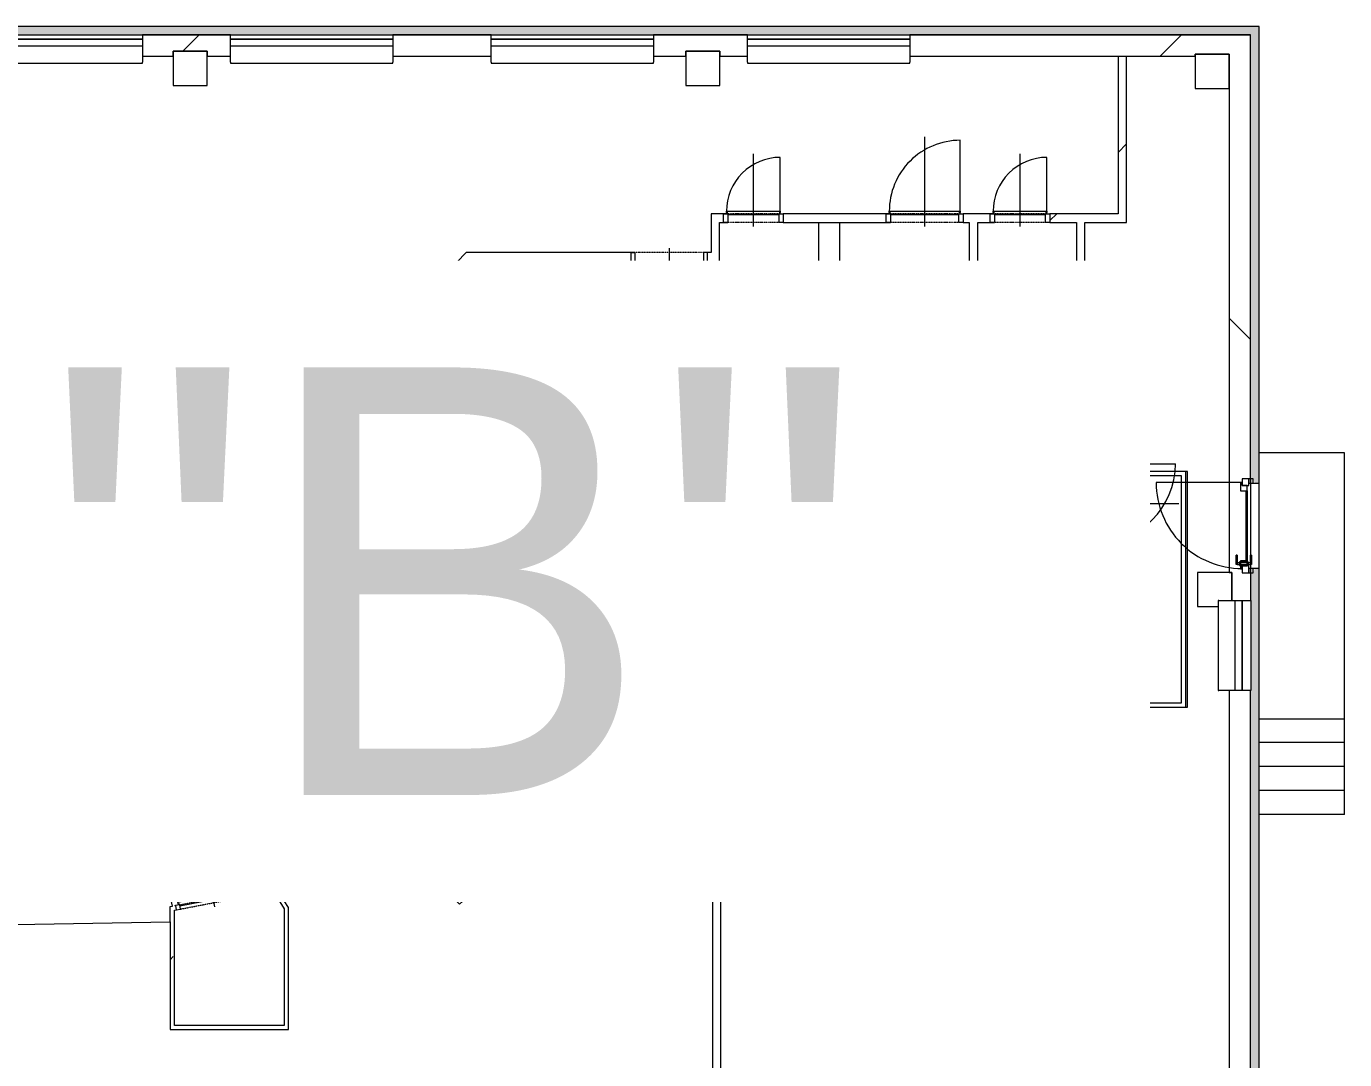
# Model space of a CAD drawing. Header units: millimetres. Extents: x -17526 to 472153, y -45352 to 20466.
# Drawn here: x 69983 to 85408, y -4219 to 7864 of the extents above; entities that cross this region are included whole.
import ezdxf

# ---------------------------------------------------------------- set-up
doc = ezdxf.new("R2010")
doc.units = ezdxf.units.MM
doc.linetypes.add('Čerchovaná se dvěma tečkami', pattern=[2.59, 1, -0.53, 0, -0.53, 0, -0.53])
for name, color, linetype, lineweight in [('A-AREA', 32, 'Continuous', 9), ('A-DOOR', 31, 'Continuous', 9), ('A-DOOR-FRAM', 31, 'Continuous', 9), ('A-FLOR', 192, 'Continuous', 9), ('A-FLOR-HRAL', 11, 'Continuous', 9), ('A-GENM', 13, 'Continuous', 9), ('A-GLAZ', 151, 'Continuous', 9), ('A-GLAZ-SILL', 1, 'Continuous', 9), ('A-WALL', 113, 'Continuous', 9), ('A-WALL-PATT', 111, 'Continuous', 9), ('G-ANNO-TEXT', 231, 'Continuous', 9), ('I-FURN', 30, 'Continuous', 9), ('S-COLS', 52, 'Continuous', 9), ('S-STRS', 31, 'Continuous', 9), ('S-STRS-MBND', 31, 'Continuous', 9)]:
    doc.layers.add(name, color=color, linetype=linetype, lineweight=lineweight)
doc.styles.add('Arial', font='arial.ttf', dxfattribs={"height": 5000})
pattern_1 = [(45, (0, 0), (-7184.2, 7184.2), []), (45, (2874, 0), (-7184.2, 7184.2), []), (45, (8621, 0), (-4310.5, 10057.9), [4064, -2032, 67.06, -1964.94])]
pattern_2 = [(45, (0, 0), (-4242.64, 4242.64), [])]
pattern_3 = [(45, (0, 0), (-7184.2, 7184.2), []), (45, (2874, -3e-12), (-7184.2, 7184.2), []), (45, (8621, -7e-12), (-4310.5, 10057.9), [4064, -2032, 67.06, -1964.94])]

# ---------------------------------------------------------------- blocks, each defined once
blk = doc.blocks.new('OKNO_2k_ - OKNO_2k_1900x1400-1963744-Mapka _ závislý 3')
at = {"layer": 'A-GLAZ'}
for p, q in [((-950, 126), (950, 126)), ((-950, 75), (-950, 126)), ((950, 75), (-950, 75)), ((-950, 75), (950, 75)), ((-950, -5), (-950, 75)), ((950, 126), (950, 75)), ((950, 75), (950, -5)), ((950, -5), (-950, -5))]:
    blk.add_line(p, q, dxfattribs=at)
blk = doc.blocks.new('Betonový čtvercový sloup - 400 x 400-2030943-Mapka _ závislý 3')
at = {"layer": 'S-COLS'}
h = blk.add_hatch(dxfattribs=at)
h.set_pattern_fill('FP_64', color=256, style=0, pattern_type=2)
h.set_pattern_definition([(45, (-77898, -1279), (-7184.2, 7184.2), []), (45, (-75025, -1279), (-7184.2, 7184.2), []), (45, (-69277, -1279), (-4310.5, 10057.9), [4064, -2032, 67.06, -1964.94])])
h.paths.add_polyline_path([(200, -200), (200, 200), (-200, 200), (-200, -200)])
for p, q in [((200, 200), (-200, 200)), ((-200, 200), (-200, -200)), ((200, -200), (200, 200)), ((-200, -200), (200, -200))]:
    blk.add_line(p, q, dxfattribs=at)
blk = doc.blocks.new('Betonový čtvercový sloup - 400 x 400-V6-Mapka _ závislý 3')
at = {"layer": 'S-COLS'}
h = blk.add_hatch(dxfattribs=at)
h.set_pattern_fill('FP_65', color=256, style=0, pattern_type=2)
h.set_pattern_definition([(45, (-71899, -1279), (-7184.2, 7184.2), []), (45, (-69026, -1279), (-7184.2, 7184.2), []), (45, (-63278, -1279), (-4310.5, 10057.9), [4064, -2032, 67.06, -1964.94])])
h.paths.add_polyline_path([(200, -200), (200, 200), (-200, 200), (-200, -200)])
for p, q in [((200, 200), (-200, 200)), ((-200, 200), (-200, -200)), ((200, -200), (200, 200)), ((-200, -200), (200, -200))]:
    blk.add_line(p, q, dxfattribs=at)
blk = doc.blocks.new('OKNO_1k - OKNO_1k_900x550-2034296-Mapka _ závislý 3')
at = {"layer": 'A-GLAZ'}
for p, q in [((-525, 126), (525, 126)), ((-525, 25), (-525, 126)), ((525, 25), (-525, 25)), ((-525, 25), (525, 25)), ((-525, -55), (-525, 25)), ((525, 126), (525, 25)), ((525, 25), (525, -55)), ((525, -55), (-525, -55))]:
    blk.add_line(p, q, dxfattribs=at)
blk = doc.blocks.new('parapet s nosem_vnitní - parapet s nosem_vnitní-1688577-Mapka _ závislý 3')
at = {"layer": 'A-GENM'}
for p, q in [((-525, -190), (-525, 0)), ((525, 0), (525, -190)), ((-525, -190), (-525, -200)), ((-525, -200), (525, -200)), ((-525, -200), (525, -200)), ((525, -200), (525, -190))]:
    blk.add_line(p, q, dxfattribs=at)
blk = doc.blocks.new('parapet s nosem_vnitní - parapet s nosem_vnitní-1349022-Mapka _ závislý 3')
at = {"layer": 'A-GENM'}
for p, q in [((-950, -190), (-950, 0)), ((950, 0), (950, -190)), ((-950, -190), (-950, -200)), ((-950, -200), (950, -200)), ((-950, -200), (950, -200)), ((950, -200), (950, -190))]:
    blk.add_line(p, q, dxfattribs=at)
blk = doc.blocks.new('OKNO_dvere vchod_1k_nadsvetlik - vstupni dvere 1000_2200-1689678-Mapka _ závislý 3')
at = {"layer": 'A-GLAZ'}
for p, q in [((-990, -20), (-1040, -20)), ((-1040, -20), (-1040, -71)), ((-1040, -70), (-1040, -150)), ((-960, -70), (-1040, -70)), ((-1040, -71), (-990, -71)), ((-1040, -150), (-960, -150)), ((-995, -150), (-995, -1155)), ((-960, -150), (-995, -150)), ((-995, -150), (-995, -170)), ((-990, -71), (-990, -20)), ((-960, -150), (-960, -70)), ((-960, -90), (-960, -150)), ((-900, -90), (-960, -90)), ((-900, -170), (-900, -90)), ((-900, -90), (-80, -90)), ((-147, -40), (-37, -40)), ((-37, -40), (-147, -40)), ((-147, -53), (-147, -40)), ((-147, -40), (-147, -53)), ((-147, -53), (-37, -53)), ((-37, -53), (-147, -53)), ((-20, -90), (-80, -90)), ((-80, -90), (-80, -170)), ((-70, -80), (-70, -180)), ((-24, -80), (-70, -80)), ((-24, -80), (-70, -80)), ((-24, -80), (-70, -80)), ((-24, -80), (-70, -80)), ((-57, -53), (-57, -207)), ((-37, -53), (-57, -53)), ((-37, -53), (-57, -53)), ((-51, -80), (-43, -80)), ((-51, -80), (-43, -80)), ((-37, -40), (-37, -53)), ((-37, -40), (-37, -53)), ((-37, -207), (-37, -53)), ((-24, -180), (-24, -80)), ((-24, -180), (-24, -151)), ((60, -70), (-20, -70)), ((-20, -70), (-20, -150)), ((-20, -150), (-20, -90)), ((-20, -150), (60, -150)), ((15, -150), (-20, -150)), ((60, -20), (10, -20)), ((10, -20), (10, -71)), ((10, -71), (60, -71)), ((15, -170), (15, -150)), ((60, -71), (60, -20)), ((60, -150), (60, -70)), ((-995, -170), (-900, -170)), ((-147, -207), (-37, -207)), ((-37, -207), (-147, -207)), ((-147, -207), (-147, -220)), ((-147, -220), (-147, -207)), ((-147, -220), (-37, -220)), ((-37, -220), (-147, -220)), ((-80, -170), (15, -170)), ((-70, -180), (-24, -180)), ((-70, -180), (-24, -180)), ((-70, -180), (-24, -180)), ((-70, -180), (-24, -180)), ((-57, -207), (-37, -207)), ((-57, -207), (-37, -207)), ((-43, -180), (-51, -180)), ((-43, -180), (-51, -180)), ((-37, -207), (-37, -220)), ((-37, -207), (-37, -220))]:
    blk.add_line(p, q, dxfattribs=at)
blk.add_arc((-995, -150), 1005, 270, 0, dxfattribs=at)
at = {"layer": 'A-GLAZ-SILL'}
blk.add_line((-1040, -50), (60, -50), dxfattribs=at)
blk = doc.blocks.new('DVERE_1k_oblozka - DD03_01_600x1970_koupelna-2058719-Mapka _ závislý 3')
at = {"layer": 'A-DOOR'}
for p, q in [((-315, 47), (-315, 707)), ((0, -103), (0, 747)), ((-300, 47), (-350, 47)), ((-350, 47), (-350, -53)), ((315, 77), (-315, 77)), ((-315, 77), (-315, 62)), ((-315, 62), (-300, 62)), ((-300, -53), (-300, 47)), ((-300, 37), (300, 37)), ((205, 77), (-205, 77)), ((300, 62), (315, 62)), ((350, 47), (300, 47)), ((300, 47), (300, -53)), ((315, 62), (315, 77)), ((315, 77), (315, 47)), ((350, -53), (350, 47)), ((-350, -53), (-300, -53)), ((300, -53), (350, -53))]:
    blk.add_line(p, q, dxfattribs=at)
at = {"layer": 'A-DOOR', "linetype": 'Čerchovaná se dvěma tečkami'}
for p, q in [((-300, 47), (300, 47)), ((-300, -53), (300, -53))]:
    blk.add_line(p, q, dxfattribs=at)
at = {"layer": 'A-DOOR'}
blk.add_arc((-315, 77), 630, 360, 90, dxfattribs=at)
at = {"layer": 'A-DOOR-FRAM'}
for p, q in [((-300, 47), (-350, 47)), ((-300, -53), (-300, 47)), ((300, 47), (300, -53)), ((300, 47), (350, 47)), ((-350, -53), (-300, -53)), ((350, -53), (300, -53))]:
    blk.add_line(p, q, dxfattribs=at)
blk = doc.blocks.new('DVERE_1k_oblozka - DD03_01_600x1970_koupelna-2058716-Mapka _ závislý 3')
at = {"layer": 'A-DOOR'}
for p, q in [((-350, 53), (-300, 53)), ((-350, -47), (-350, 53)), ((-300, 53), (-300, -47)), ((0, 103), (0, -747)), ((300, 53), (350, 53)), ((300, -47), (300, 53)), ((350, 53), (350, -47)), ((-300, -47), (-350, -47)), ((-315, -47), (-315, -707)), ((-315, -62), (-300, -62)), ((-315, -77), (-315, -62)), ((315, -77), (-315, -77)), ((-300, -37), (300, -37)), ((205, -77), (-205, -77)), ((350, -47), (300, -47)), ((300, -62), (315, -62)), ((315, -77), (315, -47)), ((315, -62), (315, -77))]:
    blk.add_line(p, q, dxfattribs=at)
at = {"layer": 'A-DOOR', "linetype": 'Čerchovaná se dvěma tečkami'}
for p, q in [((-300, 53), (300, 53)), ((-300, -47), (300, -47))]:
    blk.add_line(p, q, dxfattribs=at)
at = {"layer": 'A-DOOR'}
blk.add_arc((-315, -77), 630, 270, 0, dxfattribs=at)
at = {"layer": 'A-DOOR-FRAM'}
for p, q in [((-350, 53), (-300, 53)), ((-300, 53), (-300, -47)), ((300, -47), (300, 53)), ((350, 53), (300, 53)), ((-300, -47), (-350, -47)), ((300, -47), (350, -47))]:
    blk.add_line(p, q, dxfattribs=at)
blk = doc.blocks.new('DVERE_1k_oblozka - DD03_01_900x1970-2058718-Mapka _ závislý 3')
at = {"layer": 'A-DOOR'}
for p, q in [((-465, 47), (-465, 1007)), ((0, -103), (0, 1047)), ((-450, 47), (-500, 47)), ((-500, 47), (-500, -53)), ((465, 77), (-465, 77)), ((-465, 77), (-465, 62)), ((-465, 62), (-450, 62)), ((-450, -53), (-450, 47)), ((-450, 37), (450, 37)), ((355, 77), (-355, 77)), ((450, 62), (465, 62)), ((500, 47), (450, 47)), ((450, 47), (450, -53)), ((465, 62), (465, 77)), ((465, 77), (465, 47)), ((500, -53), (500, 47)), ((-500, -53), (-450, -53)), ((450, -53), (500, -53))]:
    blk.add_line(p, q, dxfattribs=at)
at = {"layer": 'A-DOOR', "linetype": 'Čerchovaná se dvěma tečkami'}
for p, q in [((-450, 47), (450, 47)), ((-450, -53), (450, -53))]:
    blk.add_line(p, q, dxfattribs=at)
at = {"layer": 'A-DOOR'}
blk.add_arc((-465, 77), 930, 360, 90, dxfattribs=at)
at = {"layer": 'A-DOOR-FRAM'}
for p, q in [((-450, 47), (-500, 47)), ((-450, -53), (-450, 47)), ((450, 47), (450, -53)), ((450, 47), (500, 47)), ((-500, -53), (-450, -53)), ((500, -53), (450, -53))]:
    blk.add_line(p, q, dxfattribs=at)
blk = doc.blocks.new('DVERE_1k_oblozka - DD03_01_800x1970_koupelna-1930961-Mapka _ závislý 3')
at = {"layer": 'A-DOOR'}
for p, q in [((-415, 72), (-415, 932)), ((0, -128), (0, 972)), ((-400, 72), (-450, 72)), ((-450, 72), (-450, -78)), ((415, 102), (-415, 102)), ((-415, 102), (-415, 87)), ((-415, 87), (-400, 87)), ((-400, -78), (-400, 72)), ((-400, 62), (400, 62)), ((305, 102), (-305, 102)), ((400, 87), (415, 87)), ((450, 72), (400, 72)), ((400, 72), (400, -78)), ((415, 87), (415, 102)), ((415, 102), (415, 72)), ((450, -78), (450, 72)), ((-450, -78), (-400, -78)), ((400, -78), (450, -78))]:
    blk.add_line(p, q, dxfattribs=at)
at = {"layer": 'A-DOOR', "linetype": 'Čerchovaná se dvěma tečkami'}
for p, q in [((-400, 72), (400, 72)), ((-400, -78), (400, -78))]:
    blk.add_line(p, q, dxfattribs=at)
at = {"layer": 'A-DOOR'}
blk.add_arc((-415, 102), 830, 360, 90, dxfattribs=at)
at = {"layer": 'A-DOOR-FRAM'}
for p, q in [((-400, 72), (-450, 72)), ((-400, -78), (-400, 72)), ((400, 72), (400, -78)), ((400, 72), (450, 72)), ((-450, -78), (-400, -78)), ((450, -78), (400, -78))]:
    blk.add_line(p, q, dxfattribs=at)
blk = doc.blocks.new('DVERE_1k_oblozka - DD03_01_600x1970_koupelna-2058720-Mapka _ závislý 3')
at = {"layer": 'A-DOOR'}
for p, q in [((0, -128), (0, 772)), ((-315, 72), (-315, 732)), ((-300, 72), (-350, 72)), ((-350, 72), (-350, -78)), ((315, 102), (-315, 102)), ((-315, 102), (-315, 87)), ((-315, 87), (-300, 87)), ((-300, -78), (-300, 72)), ((-300, 62), (300, 62)), ((205, 102), (-205, 102)), ((300, 87), (315, 87)), ((350, 72), (300, 72)), ((300, 72), (300, -78)), ((315, 87), (315, 102)), ((315, 102), (315, 72)), ((350, -78), (350, 72)), ((-350, -78), (-300, -78)), ((300, -78), (350, -78))]:
    blk.add_line(p, q, dxfattribs=at)
at = {"layer": 'A-DOOR', "linetype": 'Čerchovaná se dvěma tečkami'}
for p, q in [((-300, 72), (300, 72)), ((-300, -78), (300, -78))]:
    blk.add_line(p, q, dxfattribs=at)
at = {"layer": 'A-DOOR'}
blk.add_arc((-315, 102), 630, 360, 90, dxfattribs=at)
at = {"layer": 'A-DOOR-FRAM'}
for p, q in [((-300, 72), (-350, 72)), ((-300, -78), (-300, 72)), ((300, 72), (300, -78)), ((300, 72), (350, 72)), ((-350, -78), (-300, -78)), ((350, -78), (300, -78))]:
    blk.add_line(p, q, dxfattribs=at)
blk = doc.blocks.new('DVERE_1k_oblozka - DD03_01_800x1970_koupelna-2058714-Mapka _ závislý 3')
at = {"layer": 'A-DOOR'}
for p, q in [((0, -103), (0, 947)), ((-415, 47), (-415, 907)), ((-400, 47), (-450, 47)), ((-450, 47), (-450, -53)), ((415, 77), (-415, 77)), ((-415, 77), (-415, 62)), ((-415, 62), (-400, 62)), ((-400, -53), (-400, 47)), ((-400, 37), (400, 37)), ((305, 77), (-305, 77)), ((400, 62), (415, 62)), ((450, 47), (400, 47)), ((400, 47), (400, -53)), ((415, 62), (415, 77)), ((415, 77), (415, 47)), ((450, -53), (450, 47)), ((-450, -53), (-400, -53)), ((400, -53), (450, -53))]:
    blk.add_line(p, q, dxfattribs=at)
at = {"layer": 'A-DOOR', "linetype": 'Čerchovaná se dvěma tečkami'}
for p, q in [((-400, 47), (400, 47)), ((-400, -53), (400, -53))]:
    blk.add_line(p, q, dxfattribs=at)
at = {"layer": 'A-DOOR'}
blk.add_arc((-415, 77), 830, 360, 90, dxfattribs=at)
at = {"layer": 'A-DOOR-FRAM'}
for p, q in [((-400, 47), (-450, 47)), ((-400, -53), (-400, 47)), ((400, 47), (400, -53)), ((400, 47), (450, 47)), ((-450, -53), (-400, -53)), ((450, -53), (400, -53))]:
    blk.add_line(p, q, dxfattribs=at)
blk = doc.blocks.new('DVERE_1k_oblozka - DD03_01_800x1970_koupelna-2058717-Mapka _ závislý 3')
at = {"layer": 'A-DOOR'}
for p, q in [((-450, 53), (-400, 53)), ((-450, -47), (-450, 53)), ((-400, 53), (-400, -47)), ((0, 103), (0, -947)), ((400, 53), (450, 53)), ((400, -47), (400, 53)), ((450, 53), (450, -47)), ((-400, -47), (-450, -47)), ((-415, -47), (-415, -907)), ((-415, -62), (-400, -62)), ((-415, -77), (-415, -62)), ((415, -77), (-415, -77)), ((-400, -37), (400, -37)), ((305, -77), (-305, -77)), ((450, -47), (400, -47)), ((400, -62), (415, -62)), ((415, -77), (415, -47)), ((415, -62), (415, -77))]:
    blk.add_line(p, q, dxfattribs=at)
at = {"layer": 'A-DOOR', "linetype": 'Čerchovaná se dvěma tečkami'}
for p, q in [((-400, 53), (400, 53)), ((-400, -47), (400, -47))]:
    blk.add_line(p, q, dxfattribs=at)
at = {"layer": 'A-DOOR'}
blk.add_arc((-415, -77), 830, 270, 0, dxfattribs=at)
at = {"layer": 'A-DOOR-FRAM'}
for p, q in [((-450, 53), (-400, 53)), ((-400, 53), (-400, -47)), ((400, -47), (400, 53)), ((450, 53), (400, 53)), ((-400, -47), (-450, -47)), ((400, -47), (450, -47))]:
    blk.add_line(p, q, dxfattribs=at)
blk = doc.blocks.new('Typ horního madla - Horní madlo_Vnitřní_-2021735-Mapka _ závislý 3')
at = {"layer": 'A-FLOR-HRAL'}
for p, q in [((81250, 2608), (81250, 2658)), ((82650, 2658), (81250, 2658)), ((83549, 2658), (82650, 2658)), ((83549, -97), (83549, 2658)), ((82650, 2608), (81250, 2608)), ((83499, 2608), (82650, 2608)), ((83499, -47), (83499, 2608)), ((78696, -47), (78696, -97)), ((78696, -47), (80352, -47)), ((78696, -97), (80375, -97)), ((80375, -97), (80352, -47)), ((80352, -47), (82336, -47)), ((80375, -97), (82336, -97)), ((82336, -47), (83499, -47)), ((82336, -97), (83549, -97))]:
    blk.add_line(p, q, dxfattribs=at)
blk = doc.blocks.new('Typ horního madla - Horní madlo_Vnitřní_-2021751-Mapka _ závislý 3')
at = {"layer": 'A-FLOR-HRAL'}
for p, q in [((80970, 1459), (80970, 1509)), ((82295, 1509), (80970, 1509)), ((82295, 1459), (80970, 1459)), ((82420, 1509), (82295, 1509)), ((82370, 1459), (82295, 1459)), ((82370, 1384), (82370, 1459)), ((82420, 1384), (82420, 1509)), ((82370, 1102), (82370, 1384)), ((82420, 1052), (82420, 1384)), ((78976, 1102), (78976, 1052)), ((78976, 1102), (79816, 1102)), ((79839, 1052), (79816, 1102)), ((79816, 1102), (82336, 1102)), ((82336, 1102), (82370, 1102)), ((78976, 1052), (79839, 1052)), ((79839, 1052), (82336, 1052)), ((82336, 1052), (82420, 1052))]:
    blk.add_line(p, q, dxfattribs=at)
blk = doc.blocks.new('Kóje - Kóje-2061615-Mapka _ závislý 3')
at = {"layer": 'I-FURN'}
for p, q in [((73972, 4123), (73684, 3825)), ((74108, 3991), (73972, 4123)), ((74160, 4045), (74108, 3991)), ((75065, 2804), (74160, 4045)), ((73684, 3825), (73821, 3702)), ((73821, 3702), (74611, 2602)), ((75368, 1291), (75065, 2804)), ((74611, 2602), (74886, 1290)), ((74886, 1290), (74622, -49)), ((75112, -258), (75417, 1291)), ((75417, 1291), (75368, 1291)), ((74622, -49), (73878, -1154)), ((74236, -1556), (75112, -258)), ((67354, -981), (67091, -1259)), ((67689, -1216), (67354, -981)), ((67482, -1523), (67689, -1216)), ((73878, -1154), (72768, -1878)), ((67091, -1259), (67482, -1523)), ((73001, -2362), (74236, -1556)), ((68519, -1773), (68311, -2082)), ((68684, -1884), (68519, -1773)), ((68884, -1916), (68684, -1884)), ((68827, -2280), (68884, -1916)), ((72768, -1878), (72572, -1920)), ((72572, -1920), (72641, -2243)), ((68311, -2082), (68530, -2229)), ((69814, -2080), (69752, -2440)), ((70006, -2113), (69814, -2080)), ((71421, -2104), (70006, -2113)), ((71617, -2065), (71421, -2104)), ((71694, -2425), (71617, -2065)), ((68530, -2229), (68827, -2280)), ((72641, -2243), (72895, -2194)), ((72895, -2194), (73001, -2362)), ((69752, -2440), (69855, -2458)), ((69855, -2458), (69855, -2638)), ((71665, -2430), (71694, -2425)), ((71665, -2606), (71665, -2430)), ((69855, -2638), (71665, -2606))]:
    blk.add_line(p, q, dxfattribs=at)
blk = doc.blocks.new('DVERE_1k_oblozka - DD03_01_800x1970_koupelna-2042788-Mapka _ závislý 3')
at = {"layer": 'A-DOOR'}
for p, q in [((-415, 22), (-415, 882)), ((0, -78), (0, 922)), ((-400, 22), (-450, 22)), ((-450, 22), (-450, -28)), ((415, 52), (-415, 52)), ((-415, 52), (-415, 37)), ((-415, 37), (-400, 37)), ((-400, -28), (-400, 22)), ((-400, 12), (400, 12)), ((305, 52), (-305, 52)), ((400, 37), (415, 37)), ((450, 22), (400, 22)), ((400, 22), (400, -28)), ((415, 37), (415, 52)), ((415, 52), (415, 22)), ((450, -28), (450, 22)), ((-450, -28), (-400, -28)), ((400, -28), (450, -28))]:
    blk.add_line(p, q, dxfattribs=at)
at = {"layer": 'A-DOOR', "linetype": 'Čerchovaná se dvěma tečkami'}
for p, q in [((-400, 22), (400, 22)), ((-400, -28), (400, -28))]:
    blk.add_line(p, q, dxfattribs=at)
at = {"layer": 'A-DOOR'}
blk.add_arc((-415, 52), 830, 360, 90, dxfattribs=at)
at = {"layer": 'A-DOOR-FRAM'}
for p, q in [((-400, 22), (-450, 22)), ((-400, -28), (-400, 22)), ((400, 22), (400, -28)), ((400, 22), (450, 22)), ((-450, -28), (-400, -28)), ((450, -28), (400, -28))]:
    blk.add_line(p, q, dxfattribs=at)

msp = doc.modelspace()

# ---------------------------------------------------------------- hatches: boundary and pattern name
at = {"layer": 'A-WALL-PATT'}
msp.add_hatch(color=256, dxfattribs=at).paths.add_polyline_path([(84408, 7764), (84408, 7864), (65449, 7864), (65449, 7764), (84358, 7764)])
h = msp.add_hatch(dxfattribs=at)
h.set_pattern_fill('FP_27', color=256, angle=-315, style=0, pattern_type=2)
h.set_pattern_definition([(225, (72005, 7764), (5747.4, -5747.4), []), (180, (62847, 5072), (-5747.4, -5747.4), [1016, -10478.7]), (225, (61831, 5072), (5747.4, -5747.4), [1016, -7112]), (270, (61113, 4353.7), (5747.4, -5747.4), [1016, -10478.7]), (315, (61113, 3338), (5747.4, 5747.4), [1016, -7112]), (180, (62847, 2619.3), (-5747.4, -5747.4), [1016, -10478.7]), (225, (63566, 3338), (5747.4, -5747.4), [1016, -7112]), (270, (63565.6, 4353.7), (5747.4, -5747.4), [1016, -10478.7]), (315, (62847, 5072), (5747.4, 5747.4), [1016, -7112]), (225, (60184, 1690.4), (5747.4, -5747.4), [2032, -6096])])
h.paths.add_polyline_path([(84058, 7514), (84308, 7514), (84308, 7764), (80322, 7764), (80322, 7514), (83658, 7514), (83658, 7539), (84058, 7539)])
h.paths.add_polyline_path([(75422, 7514), (75422, 7764), (74272, 7764), (74272, 7514)])
h.paths.add_polyline_path([(77322, 7514), (77698, 7514), (77698, 7574), (78098, 7574), (78098, 7514), (78422, 7514), (78422, 7764), (77322, 7764), (77322, 7518)])
h.paths.add_polyline_path([(69442, 7514), (69442, 7764), (65449, 7764), (65449, 7514), (68718, 7514)])
h.paths.add_polyline_path([(71699, 7514), (71699, 7574), (72099, 7574), (72099, 7514), (72372, 7514), (72372, 7764), (71342, 7764), (71342, 7514)])
h = msp.add_hatch(color=256, dxfattribs=at)
h.paths.add_polyline_path([(84408, -5127), (84408, 1524), (84358, 1524), (84338, 1474), (84308, 1474), (84308, -5127), (84358, -5127)])
h.paths.add_polyline_path([(84408, 2524), (84408, 7764), (84308, 7764), (84308, 2574), (84338, 2574), (84358, 2524)])
h = msp.add_hatch(dxfattribs=at)
h.set_pattern_fill('FP_4', color=256, style=0, pattern_type=2)
h.set_pattern_definition(pattern_2)
h.paths.add_polyline_path([(82857, 5672), (82857, 7514), (82757, 7514), (82757, 5672)])
h = msp.add_hatch(dxfattribs=at)
h.set_pattern_fill('FP_28', color=256, angle=45, style=0, pattern_type=2)
h.set_pattern_definition([(135, (84308, 4192.5), (-5747, -5747), []), (90, (81616, 13350.4), (-5747.4, 5747.4), [1016, -10478.7]), (135, (81616, 14366.4), (-5747.4, -5747.4), [1016, -7112]), (180, (80898, 15085), (-5747.4, -5747.4), [1016, -10478.7]), (225, (79882, 15085), (5747.4, -5747.4), [1016, -7112]), (90, (79163.4, 13350.4), (-5747.4, 5747.4), [1016, -10478.7]), (135, (79882, 12632), (-5747.4, -5747.4), [1016, -7112]), (180, (80898, 12632), (-5747.4, -5747.4), [1016, -10478.7]), (225, (81616, 13350.4), (5747.4, -5747.4), [1016, -7112]), (135, (78234.5, 16014), (-5747.4, -5747.4), [2032, -6096])])
h.paths.add_polyline_path([(84308, -4877), (84308, 99), (84058, 99), (84058, -4877), (84088, -4877)])
h.paths.add_polyline_path([(84128, 1149), (84308, 1149), (84287, 1474), (84208, 1479), (84208, 1614), (84258, 1614), (84237, 2434), (84188, 2434), (84208, 2494), (84208, 2574), (84308, 2574), (84308, 7514), (84058, 7514), (84058, 1479), (84088, 1474), (84088, 1149), (84127, 1149)])
h = msp.add_hatch(dxfattribs=at)
h.set_pattern_fill('FP_4', color=256, style=0, pattern_type=2)
h.set_pattern_definition(pattern_2)
h.paths.add_polyline_path([(80945, 5572), (81260, 5572), (81260, 5672), (80945, 5672)])
h.paths.add_polyline_path([(77995, 5572), (78140, 5572), (78140, 5672), (77995, 5672)])
h.paths.add_polyline_path([(82857, 5572), (82857, 5672), (81960, 5672), (81960, 5572), (82370, 5572)])
h.paths.add_polyline_path([(79502, 5572), (80045, 5572), (80045, 5672), (78840, 5672), (78840, 5572), (79252, 5572)])
h = msp.add_hatch(dxfattribs=at)
h.set_pattern_fill('FP_81', color=256, angle=45, style=0, pattern_type=2)
h.set_pattern_definition([(315, (79252.5, 1436), (5747, 5747), []), (270, (81944.6, -7722), (5747.4, -5747.4), [1016, -10478.7]), (315, (81945, -8738), (5747.4, 5747.4), [1016, -7112]), (2e-13, (82663, -9456.6), (5747.4, 5747.4), [1016, -10478.7]), (45, (83679, -9456.6), (-5747.4, 5747.4), [1016, -7112]), (270, (84397.4, -7722), (5747.4, -5747.4), [1016, -10478.7]), (315, (83679, -7004), (5747.4, 5747.4), [1016, -7112]), (2e-13, (82663, -7004), (5747.4, 5747.4), [1016, -10478.7]), (45, (81945, -7722), (-5747.4, 5747.4), [1016, -7112]), (315, (85326, -10385.4), (5747.4, 5747.4), [2032, -6096])])
h.paths.add_polyline_path([(79502, 3047), (79502, 5572), (79252, 5572), (79252, 3047)])
h = msp.add_hatch(dxfattribs=at)
h.set_pattern_fill('FP_4', color=256, style=0, pattern_type=2)
h.set_pattern_definition(pattern_2)
h.paths.add_polyline_path([(81115, 4007), (81115, 5572), (81015, 5572), (81015, 4007), (81040, 4007)])
h = msp.add_hatch(dxfattribs=at)
h.set_pattern_fill('FP_4', color=256, style=0, pattern_type=2)
h.set_pattern_definition(pattern_2)
h.paths.add_polyline_path([(82270, 3857), (82270, 4007), (81985, 4007), (81985, 3857)])
h.paths.add_polyline_path([(80736, 3857), (81285, 3857), (81285, 4007), (79502, 4007), (79502, 3857), (80636, 3857)])
h = msp.add_hatch(dxfattribs=at)
h.set_pattern_fill('FP_92', color=256, angle=45, style=0, pattern_type=2)
h.set_pattern_definition([(68.546, (0, 0), (-9456, 3716), []), (68.546, (2634, 1148), (-9456, 3716), []), (68.546, (7903, 3444), (-7969.6, 7498.5), [4064, -2032, 67.06, -1964.94])])
h.paths.add_polyline_path([(74616, 2580), (74611, 2602), (74611, 2590)])
h.paths.add_polyline_path([(75070, 2778), (76190, 3266), (76170, 3312), (75050, 2824), (75065, 2804)])
h = msp.add_hatch(dxfattribs=at)
h.set_pattern_fill('FP_4', color=256, style=0, pattern_type=2)
h.set_pattern_definition(pattern_2)
h.paths.add_polyline_path([(81040, 2947), (82370, 2947), (82370, 3047), (77995, 3047), (77995, 2947)])
h = msp.add_hatch(dxfattribs=at)
h.set_pattern_fill('FP_10', color=256, angle=45, style=0, pattern_type=2)
h.set_pattern_definition(pattern_3)
h.paths.add_polyline_path([(76599, 1266), (76599, 1316), (75363, 1316), (75368, 1291), (75417, 1290), (75417, 1266)])
h = msp.add_hatch(dxfattribs=at)
h.set_pattern_fill('FP_91', color=256, angle=45, style=0, pattern_type=2)
h.set_pattern_definition([(22.455, (0, 0), (-3880.7, 9389.7), []), (22.455, (2654, -1102), (-3880.7, 9389.7), []), (22.455, (7962, -3305), (-124.8, 10942), [4064, -2032, 67.06, -1964.94])])
h.paths.add_polyline_path([(76202, -720), (76221, -674), (75120, -217), (75112, -268), (75368, -374)])
h = msp.add_hatch(dxfattribs=at)
h.set_pattern_fill('FP_90', color=256, angle=45, style=0, pattern_type=2)
h.set_pattern_definition([(89, (0, 0), (-10158.5, 177.3), []), (89, (2067, 1996), (-10158.5, 177.3), []), (89, (6201, 5989), (-10087.5, 4240.7), [4064, -2032, 67.06, -1964.94])])
h.paths.add_polyline_path([(75053, -2401), (75089, -2367), (74265, -1514), (74236, -1556), (74852, -2194)])
h = msp.add_hatch(dxfattribs=at)
h.set_pattern_fill('FP_89', color=256, angle=45, style=0, pattern_type=2)
h.set_pattern_definition([(55.876, (0, 0), (-8410.7, 5699.6), []), (55.876, (2822, 542), (-8410.7, 5699.6), []), (55.876, (8466, 1627), (-6130.9, 9063.9), [4064, -2032, 67.06, -1964.94])])
h.paths.add_polyline_path([(72622, -2297), (72867, -2243), (72826, -2207), (72614, -2258)])
h = msp.add_hatch(dxfattribs=at)
h.set_pattern_fill('FP_93', color=256, angle=45, style=0, pattern_type=2)
h.set_pattern_definition([(77, (0, 0), (-9899.6, 2285.5), []), (77, (2437, 1523), (-9899.6, 2285.5), []), (77, (7311, 4568), (-8985.4, 6245.3), [4064, -2032, 67.06, -1964.94])])
h.paths.add_polyline_path([(73000, -2456), (73000, -2361), (72871, -2199), (72843, -2204), (72942, -2362)])
h = msp.add_hatch(dxfattribs=at)
h.set_pattern_fill('FP_9', color=256, angle=45, style=0, pattern_type=2)
h.set_pattern_definition([(45, (0, 0), (-7184.2, 7184.2), []), (45, (2874, -2e-12), (-7184.2, 7184.2), []), (45, (8621, -6e-12), (-4310.5, 10057.9), [4064, -2032, 67.06, -1964.94])])
h.paths.add_polyline_path([(71665, -3818), (71715, -3818), (71694, -2425), (71665, -2430), (71665, -3359)])
h = msp.add_hatch(dxfattribs=at)
h.set_pattern_fill('FP_9', color=256, angle=45, style=0, pattern_type=2)
h.set_pattern_definition(pattern_3)
h.paths.add_polyline_path([(73000, -3818), (73050, -3818), (73050, -2441), (73000, -2362), (73000, -3359)])
h = msp.add_hatch(dxfattribs=at)
h.set_pattern_fill('FP_10', color=256, angle=45, style=0, pattern_type=2)
h.set_pattern_definition(pattern_3)
h.paths.add_polyline_path([(73050, -3868), (73050, -3818), (71665, -3818), (71665, -3868), (73000, -3868)])
at = {"layer": 'S-COLS'}
h = msp.add_hatch(dxfattribs=at)
h.set_pattern_fill('FP_61', color=256, style=0, pattern_type=2)
h.set_pattern_definition(pattern_1)
h.paths.add_polyline_path([(71699, 7174), (72099, 7174), (72099, 7574), (71699, 7574), (71699, 7514)])
h = msp.add_hatch(dxfattribs=at)
h.set_pattern_fill('FP_61', color=256, style=0, pattern_type=2)
h.set_pattern_definition(pattern_1)
h.paths.add_polyline_path([(77698, 7174), (78098, 7174), (78098, 7574), (77698, 7574), (77698, 7514)])
h = msp.add_hatch(dxfattribs=at)
h.set_pattern_fill('FP_61', color=256, style=0, pattern_type=2)
h.set_pattern_definition(pattern_1)
h.paths.add_polyline_path([(83658, 7139), (84058, 7139), (84058, 7539), (83658, 7539), (83658, 7514)])
h = msp.add_hatch(dxfattribs=at)
h.set_pattern_fill('FP_61', color=256, style=0, pattern_type=2)
h.set_pattern_definition(pattern_1)
h.paths.add_polyline_path([(83688, 1079), (83931, 1079), (83938, 1149), (84088, 1149), (84088, 1479), (83688, 1479), (83688, 1149)])

# ---------------------------------------------------------------- linework, layer by layer
at = {"layer": 'A-AREA'}
msp.add_line((82470, 999), (82339, -291), dxfattribs=at)
at = {"layer": 'A-FLOR'}
for p, q in [((85408, 2878), (84408, 2878)), ((85408, -232), (85408, 2878)), ((84408, -232), (85408, -232))]:
    msp.add_line(p, q, dxfattribs=at)
at = {"layer": 'A-WALL'}
for p, q in [((84408, 7864), (65349, 7864)), ((71342, 7764), (72372, 7764)), ((72372, 7764), (71342, 7764)), ((74272, 7764), (75422, 7764)), ((75422, 7764), (74272, 7764)), ((77322, 7764), (78422, 7764)), ((78422, 7764), (77322, 7764)), ((80322, 7764), (84308, 7764)), ((84308, 7764), (80322, 7764)), ((84308, 2574), (84308, 7764)), ((84408, -5227), (84408, 7864)), ((71699, 7514), (71699, 7574)), ((71699, 7574), (72099, 7574)), ((72099, 7574), (72099, 7514)), ((77698, 7514), (77698, 7574)), ((77698, 7574), (78098, 7574)), ((78098, 7574), (78098, 7514)), ((71342, 7514), (71699, 7514)), ((72099, 7514), (72372, 7514)), ((74272, 7514), (75422, 7514)), ((77322, 7514), (77698, 7514)), ((78098, 7514), (78422, 7514)), ((80322, 7514), (83658, 7514)), ((82757, 7514), (82757, 5672)), ((82857, 5572), (82857, 7514)), ((83658, 7514), (83658, 7539)), ((83658, 7539), (84058, 7539)), ((84058, 7539), (84058, 1479)), ((78140, 5672), (77995, 5672)), ((77995, 5672), (77995, 5221)), ((78095, 5572), (78140, 5572)), ((78095, 3977), (78095, 5572)), ((80045, 5672), (78840, 5672)), ((78840, 5572), (80045, 5572)), ((79252, 5572), (79252, 3047)), ((79502, 3047), (79502, 5572)), ((81260, 5672), (80945, 5672)), ((80945, 5572), (81015, 5572)), ((81015, 5572), (81015, 4007)), ((81115, 5572), (81260, 5572)), ((81115, 4007), (81115, 5572)), ((82757, 5672), (81960, 5672)), ((81960, 5572), (82270, 5572)), ((82270, 5572), (82270, 4007)), ((82370, 5572), (82857, 5572)), ((82370, 3269), (82370, 5572)), ((75130, 5221), (74022, 4074)), ((77055, 5221), (75130, 5221)), ((77995, 5221), (77955, 5221)), ((74160, 4045), (75152, 5071)), ((75152, 5071), (77055, 5071)), ((77955, 5071), (77995, 5071)), ((77995, 5071), (77995, 2947)), ((78145, 3977), (78095, 3977)), ((78095, 3047), (78095, 3877)), ((78095, 3877), (78145, 3877)), ((79252, 3977), (78845, 3977)), ((78845, 3877), (79252, 3877)), ((81015, 4007), (79502, 4007)), ((79502, 3857), (80636, 3857)), ((80636, 3857), (80636, 3800)), ((80736, 3857), (81285, 3857)), ((80736, 3800), (80736, 3857)), ((81285, 4007), (81115, 4007)), ((82270, 4007), (81985, 4007)), ((81985, 3857), (82270, 3857)), ((82270, 3857), (82270, 3047)), ((76170, 3312), (75049, 2823)), ((75070, 2778), (76190, 3266)), ((76190, 3266), (76170, 3312)), ((82470, 3269), (82370, 3269)), ((82470, 2785), (82470, 3269)), ((80636, 3100), (80636, 3047)), ((80736, 3047), (80736, 3100)), ((77995, 2947), (82370, 2947)), ((80636, 3047), (78095, 3047)), ((82270, 3047), (80736, 3047)), ((82370, 2947), (82370, 2785)), ((74598, 2620), (74616, 2580)), ((84338, 2524), (84408, 2524)), ((84258, 1614), (84258, 2434)), ((82370, 1785), (82370, 1099)), ((82470, 999), (82470, 1785)), ((84058, 1479), (84088, 1479)), ((84088, 1479), (84088, 1149)), ((84308, 1474), (84308, 1149)), ((84408, 1524), (84338, 1524)), ((74880, 1316), (74880, 1266)), ((76599, 1316), (75363, 1316)), ((75412, 1266), (76599, 1266)), ((76599, 1266), (76599, 1316)), ((82370, 1099), (79820, 1099)), ((79820, 1052), (79820, 999)), ((79820, 999), (82470, 999)), ((84058, 99), (84058, -4877)), ((84308, -5127), (84308, 99)), ((78011, -98), (78011, -1106)), ((82341, -141), (78011, -98)), ((82339, -291), (82341, -141)), ((75104, -264), (76202, -720)), ((76221, -674), (75119, -216)), ((78111, -1106), (78111, -249)), ((78111, -249), (82339, -291)), ((85408, -1352), (85408, -232)), ((85408, -512), (84408, -512)), ((76202, -720), (76221, -674)), ((85408, -792), (84408, -792)), ((85408, -1072), (84408, -1072)), ((85408, -1352), (84408, -1352)), ((75089, -2367), (74265, -1514)), ((74236, -1556), (75053, -2401)), ((78011, -2006), (78011, -4535)), ((78111, -4877), (78111, -2006)), ((72641, -2243), (72612, -2248)), ((72622, -2297), (72871, -2249)), ((72871, -2249), (73000, -2456)), ((71728, -2418), (71715, -2421)), ((71715, -2472), (71738, -2467)), ((73000, -2456), (73000, -3818)), ((73050, -2441), (73001, -2362)), ((73050, -3868), (73050, -2441)), ((75053, -2401), (75089, -2367)), ((71665, -2606), (71665, -3868)), ((71715, -3818), (71715, -2472)), ((73000, -3818), (71715, -3818)), ((71665, -3868), (73050, -3868))]:
    msp.add_line(p, q, dxfattribs=at)
at = {"layer": 'S-COLS'}
for p, q in [((72099, 7574), (71699, 7574)), ((71699, 7574), (71699, 7514)), ((72099, 7514), (72099, 7574)), ((78098, 7574), (77698, 7574)), ((77698, 7574), (77698, 7514)), ((78098, 7514), (78098, 7574)), ((71699, 7514), (71699, 7174)), ((72099, 7174), (72099, 7514)), ((77698, 7514), (77698, 7174)), ((78098, 7174), (78098, 7514)), ((84058, 7539), (83658, 7539)), ((83658, 7539), (83658, 7514)), ((83658, 7514), (83658, 7139)), ((84058, 7514), (84058, 7539)), ((84058, 7139), (84058, 7514)), ((71699, 7174), (72099, 7174)), ((77698, 7174), (78098, 7174)), ((83658, 7139), (84058, 7139)), ((84058, 1479), (83688, 1479)), ((83688, 1479), (83688, 1079)), ((84088, 1479), (84058, 1479)), ((84088, 1149), (84088, 1479)), ((83688, 1079), (83938, 1079))]:
    msp.add_line(p, q, dxfattribs=at)
at = {"layer": 'S-STRS'}
for p, q in [((78976, 1102), (79256, 1102)), ((79256, 1102), (79536, 1102)), ((79536, 1102), (79816, 1102)), ((79816, 1102), (79816, 1102)), ((78976, 1052), (78976, -47)), ((78976, 1052), (78976, -47)), ((79256, 1052), (79256, -47)), ((79256, 1052), (79256, -47)), ((79536, 1052), (79536, 241)), ((79536, 1052), (79536, 241)), ((79816, 1052), (79816, 372)), ((79816, 1052), (79816, 372)), ((80096, 928), (80096, 502)), ((80096, 928), (80096, 502)), ((80376, 860), (80376, 633)), ((80376, 860), (80376, 633)), ((80656, 792), (80656, 763)), ((80656, 792), (80656, 763)), ((79536, 213), (79536, -47)), ((79536, 213), (79536, -47)), ((79816, 145), (79816, -47)), ((79816, 145), (79816, -47)), ((80096, 77), (80096, -47)), ((80096, 77), (80096, -47)), ((78976, -98), (79256, -98)), ((79256, -98), (79536, -98)), ((79536, -98), (79816, -98)), ((79816, -98), (80096, -98)), ((80096, -98), (80375, -98))]:
    msp.add_line(p, q, dxfattribs=at)
at = {"layer": 'S-STRS-MBND'}
for p, q in [((80970, 1458), (80970, 2658)), ((82370, 2658), (80970, 2658)), ((81250, 1458), (81250, 2658)), ((81250, 1458), (81250, 2658)), ((81530, 1458), (81530, 2658)), ((81530, 1458), (81530, 2658)), ((81810, 1458), (81810, 2658)), ((81810, 1458), (81810, 2658)), ((82090, 1458), (82090, 2658)), ((82090, 1458), (82090, 2658)), ((83570, 2658), (82370, 2658)), ((82370, 1458), (82370, 2658)), ((82370, 1458), (82370, 2658)), ((83570, -98), (83570, 2658)), ((82370, 1458), (80970, 1458)), ((82370, 1458), (82370, 1102)), ((79816, 1102), (82336, 1102)), ((79872, 982), (79816, 1102)), ((80376, 1102), (80376, 860)), ((80376, 1102), (80376, 860)), ((80656, 1102), (80656, 792)), ((80656, 1102), (80656, 792)), ((80936, 1102), (80936, -98)), ((80936, 1102), (80936, -98)), ((81216, 1102), (81216, -98)), ((81216, 1102), (81216, -98)), ((81496, 1102), (81496, -98)), ((81496, 1102), (81496, -98)), ((81776, 1102), (81776, -98)), ((81776, 1102), (81776, -98)), ((82056, 1102), (82056, -98)), ((82056, 1102), (82056, -98)), ((82370, 1102), (82336, 1102)), ((82336, 1102), (82336, -98)), ((82336, 1102), (82336, -98)), ((80696, 782), (79872, 982)), ((80096, 999), (80096, 928)), ((80096, 999), (80096, 928)), ((79496, 222), (80696, 782)), ((80376, 633), (80376, -98)), ((80376, 633), (80376, -98)), ((80656, 763), (80656, -98)), ((80656, 763), (80656, -98)), ((80096, 502), (80096, 77)), ((80096, 502), (80096, 77)), ((79816, 372), (79816, 145)), ((79816, 372), (79816, 145)), ((80319, 22), (79496, 222)), ((79536, 241), (79536, 213)), ((79536, 241), (79536, 213)), ((80375, -98), (80319, 22)), ((80375, -98), (82336, -98)), ((82336, -98), (83570, -98))]:
    msp.add_line(p, q, dxfattribs=at)

# ---------------------------------------------------------------- block references
at = {"layer": 'A-DOOR'}
for name, p, rotation in [('DVERE_1k_oblozka - DD03_01_800x1970_koupelna-2058717-Mapka _ závislý 3', (80495, 5625), 180), ('DVERE_1k_oblozka - DD03_01_600x1970_koupelna-2058716-Mapka _ závislý 3', (78490, 5625), 180), ('DVERE_1k_oblozka - DD03_01_600x1970_koupelna-2058716-Mapka _ závislý 3', (81610, 5625), 180), ('DVERE_1k_oblozka - DD03_01_800x1970_koupelna-1930961-Mapka _ závislý 3', (77505, 5143), 180), ('DVERE_1k_oblozka - DD03_01_600x1970_koupelna-2058716-Mapka _ závislý 3', (80689, 3450), 90), ('DVERE_1k_oblozka - DD03_01_900x1970-2058718-Mapka _ závislý 3', (82423, 2285), 270), ('DVERE_1k_oblozka - DD03_01_800x1970_koupelna-2058714-Mapka _ závislý 3', (78064, -1556), 270), ('DVERE_1k_oblozka - DD03_01_800x1970_koupelna-2042788-Mapka _ závislý 3', (72174, -2355), 10.87582456481287)]:
    msp.add_blockref(name, p, dxfattribs=dict(at, rotation=rotation))
for name, p in [('DVERE_1k_oblozka - DD03_01_600x1970_koupelna-2058719-Mapka _ závislý 3', (78495, 3930)), ('DVERE_1k_oblozka - DD03_01_600x1970_koupelna-2058720-Mapka _ závislý 3', (81635, 3935))]:
    msp.add_blockref(name, p, dxfattribs=at)
at = {"layer": 'A-FLOR-HRAL'}
for name in ['Typ horního madla - Horní madlo_Vnitřní_-2021735-Mapka _ závislý 3', 'Typ horního madla - Horní madlo_Vnitřní_-2021751-Mapka _ závislý 3']:
    msp.add_blockref(name, (0, 0), dxfattribs=at)
at = {"layer": 'A-GENM'}
for p in [(70392, 7634), (73322, 7634), (76372, 7634), (79372, 7634)]:
    msp.add_blockref('parapet s nosem_vnitní - parapet s nosem_vnitní-1349022-Mapka _ závislý 3', p, dxfattribs=at)
at = {"layer": 'A-GENM', "rotation": 270.0000000000001}
msp.add_blockref('parapet s nosem_vnitní - parapet s nosem_vnitní-1688577-Mapka _ závislý 3', (84128, 624), dxfattribs=at)
at = {"layer": 'A-GLAZ'}
for p in [(70392, 7639), (73322, 7639), (76372, 7639), (79372, 7639)]:
    msp.add_blockref('OKNO_2k_ - OKNO_2k_1900x1400-1963744-Mapka _ závislý 3', p, dxfattribs=at)
at = {"layer": 'A-GLAZ', "rotation": 270.0000000000001}
for name, p in [('OKNO_dvere vchod_1k_nadsvetlik - vstupni dvere 1000_2200-1689678-Mapka _ závislý 3', (84358, 1534)), ('OKNO_1k - OKNO_1k_900x550-2034296-Mapka _ závislý 3', (84183, 624))]:
    msp.add_blockref(name, p, dxfattribs=at)
at = {"layer": 'I-FURN'}
msp.add_blockref('Kóje - Kóje-2061615-Mapka _ závislý 3', (0, 0), dxfattribs=at)
at = {"layer": 'S-COLS'}
for name, p in [('Betonový čtvercový sloup - 400 x 400-V6-Mapka _ závislý 3', (71899, 1279)), ('Betonový čtvercový sloup - 400 x 400-2030943-Mapka _ závislý 3', (77898, 1279))]:
    msp.add_blockref(name, p, dxfattribs=at)

# ---------------------------------------------------------------- next in the draw order: texts
at = {"layer": 'G-ANNO-TEXT', "color": 7, "insert": (70176, 3876), "char_height": 5000, "width": 11704.64, "attachment_point": 1, "style": 'Arial', "bg_fill": 3, "box_fill_scale": 1.25, "bg_fill_color": 256, "bg_fill_true_color": 13158600, "bg_fill_transparency": 0}
msp.add_mtext('"B"', dxfattribs=at)

doc.saveas('drawing.dxf')
